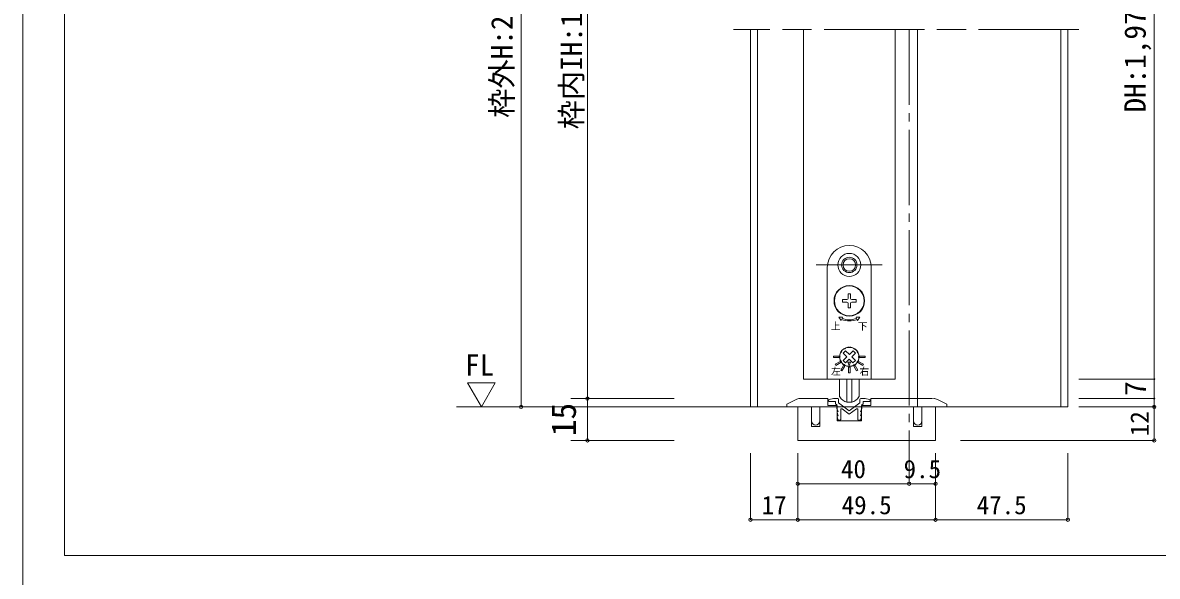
# Model space of a CAD drawing. Units: millimetres on the paper, enlarged 10 times, with parts at other scales. Extents: x -1985 to 2015, y -1370 to 1400.
# Drawn here: x -1985 to -626, y -78 to 585 of the extents above; entities that cross this region are included whole.
import ezdxf
from ezdxf.enums import TextEntityAlignment as Align

# ---------------------------------------------------------------- set-up
doc = ezdxf.new("R2010")
doc.units = ezdxf.units.MM
doc.header["$LTSCALE"] = 10
doc.header["$PDMODE"] = 32
doc.header["$PDSIZE"] = 4
for name, pattern in [('CHAIN', [18.5, 12, -1.5, 3.5, -1.5]), ('CHAIN2', [12, 9, -1, 1, -1]), ('USER1', [19.05, 12.7, -6.35])]:
    doc.linetypes.add(name, pattern=pattern)
doc.layers.add('1-1_0', color=7, linetype='Continuous', lineweight=20)
doc.layers.add('2-0', color=7, linetype='Continuous', lineweight=20)
doc.styles.add('ＭＳ ゴシック', font='')
doc.styles.get('ＭＳ ゴシック').set_extended_font_data('MS Gothic')

msp = doc.modelspace()

# ---------------------------------------------------------------- linework, layer by layer
at = {"layer": '1-1_0'}
for points in [[(2015, -1370), (2015, 1400), (-1985, 1400), (-1985, -1370)], [(395, -52.5), (-1935, -52.5), (-1935, 1350)], [(395, -52.5), (-1935, -52.5), (-1935, 1350)]]:
    msp.add_lwpolyline(points, dxfattribs=at)
at = {"layer": '2-0', "color": 4, "lineweight": 9}
for p, q in [((-1388.27, 1069.06), (-1388.27, 125.24)), ((-1308.76, 949.06), (-1308.76, 135.24)), ((-720.18, 158.57), (-630.04, 158.57)), ((-630.04, 158.57), (-630.04, 135.24)), ((-630.04, 151.91), (-630.04, 135.24)), ((-1113.52, 125.24), (-1465.38, 125.24)), ((-1328.76, 135.24), (-1204.98, 135.24)), ((-1308.76, 135.24), (-1308.76, 85.24)), ((-720.18, 135.24), (-630.04, 135.24)), ((-720.18, 125.24), (-630.04, 125.24)), ((-630.04, 135.24), (-630.04, 125.24)), ((-630.04, 135.24), (-630.04, 125.24)), ((-630.04, 125.24), (-630.04, 85.24)), ((-1328.76, 85.24), (-1204.98, 85.24)), ((-630.04, 85.24), (-861.85, 85.24)), ((-1113.52, -9.8), (-1113.52, 70.05)), ((-1113.52, -9.8), (-1113.52, 70.05)), ((-1056.85, -9.8), (-1056.85, 70.05)), ((-1056.85, 33.35), (-1056.85, 70.05)), ((-923.52, 33.35), (-923.52, 70.05)), ((-891.85, -9.8), (-891.85, 70.05)), ((-891.85, 33.35), (-891.85, 70.05)), ((-733.52, -9.8), (-733.52, 70.05)), ((-733.52, -9.8), (-733.52, 70.05)), ((-1056.85, 33.35), (-923.52, 33.35)), ((-923.52, 33.35), (-891.85, 33.35)), ((-1113.52, -9.8), (-1056.85, -9.8)), ((-1056.85, -9.8), (-891.85, -9.8)), ((-891.85, -9.8), (-733.52, -9.8))]:
    msp.add_line(p, q, dxfattribs=at)
at = {"layer": '2-0', "linetype": 'CHAIN'}
msp.add_line((-720.33, 576.91), (-1133.67, 576.91), dxfattribs=at)
at = {"layer": '2-0'}
for p, q in [((-1113.52, 125.24), (-1113.52, 576.91)), ((-1105.18, 576.91), (-1105.18, 125.24)), ((-1050.18, 158.57), (-1050.18, 576.91)), ((-940.18, 576.91), (-940.18, 158.57)), ((-913.52, 576.91), (-913.52, 125.24)), ((-741.85, 576.91), (-741.85, 125.24)), ((-733.52, 576.91), (-733.52, 125.24)), ((-1050.18, 158.57), (-940.18, 158.57)), ((-733.52, 125.24), (-1113.52, 125.24)), ((-1056.85, 125.24), (-1070.18, 125.24)), ((-1040.52, 125.24), (-1056.85, 125.24)), ((-1056.85, 85.24), (-1056.85, 125.24)), ((-1054.49, 135.24), (-1021.02, 135.24)), ((-1040.52, 125.24), (-1040.52, 101.91)), ((-1009.85, 125.24), (-1030.52, 125.24)), ((-1020.18, 132.91), (-1020.18, 133.1)), ((-1014.29, 135.21), (-1019.4, 134.08)), ((-1019.18, 131.91), (-1015.74, 131.91)), ((-1015.74, 131.91), (-1011.85, 131.91)), ((-1014.07, 135.24), (-1008.96, 135.24)), ((-1011.85, 128.99), (-1010.18, 127.74)), ((-1010.18, 123.69), (-1010.18, 127.74)), ((-1010.14, 123.46), (-1008.7, 119.61)), ((-1007.96, 134.24), (-1007.96, 130.24)), ((-1007.96, 130.24), (-995.18, 120.66)), ((-995.18, 116.49), (-1003.75, 122.91)), ((-995.18, 120.66), (-982.41, 130.24)), ((-995.18, 116.49), (-986.62, 122.91)), ((-982.41, 134.24), (-982.41, 130.24)), ((-980.23, 123.46), (-981.68, 119.57)), ((-976.29, 135.24), (-981.41, 135.24)), ((-933.52, 125.24), (-980.52, 125.24)), ((-978.52, 128.99), (-980.18, 127.74)), ((-980.18, 123.69), (-980.18, 127.74)), ((-974.63, 131.91), (-978.52, 131.91)), ((-978.52, 128.99), (-978.52, 131.91)), ((-976.08, 135.21), (-970.97, 134.08)), ((-971.18, 131.91), (-974.63, 131.91)), ((-970.18, 133.1), (-970.18, 132.91)), ((-969.34, 135.24), (-895.74, 135.24)), ((-876.52, 125.24), (-923.52, 125.24)), ((-918.18, 125.24), (-918.18, 101.91)), ((-891.85, 125.24), (-733.52, 125.24)), ((-891.85, 85.24), (-891.85, 125.24)), ((-1009.89, 118.75), (-1008.65, 114.61)), ((-1008.79, 110.08), (-1009.89, 113.75)), ((-1009.25, 119.61), (-1008.7, 119.61)), ((-1009.25, 114.61), (-1008.65, 114.61)), ((-1008.15, 109.61), (-1006.02, 109.61)), ((-1005.35, 110.27), (-1005.35, 122.11)), ((-985.02, 110.24), (-985.02, 122.11)), ((-982.18, 109.57), (-984.35, 109.57)), ((-981.08, 119.57), (-981.68, 119.57)), ((-980.44, 118.71), (-981.68, 114.57)), ((-981.08, 114.57), (-981.68, 114.57)), ((-981.54, 110.05), (-980.44, 113.71)), ((-928.52, 85.24), (-1056.85, 85.24)), ((-891.85, 85.24), (-1056.85, 85.24))]:
    msp.add_line(p, q, dxfattribs=at)
at = {"layer": '2-0', "color": 4, "linetype": 'CHAIN2', "lineweight": 9}
msp.add_line((-923.52, 576.91), (-923.52, 32.74), dxfattribs=at)
at = {"layer": '2-0', "color": 2, "linetype": 'USER1', "lineweight": 18}
msp.add_line((-1034.68, 295.24), (-955.68, 295.24), dxfattribs=at)
at = {"layer": '2-0', "lineweight": 18}
for p, q in [((-1021.52, 292.24), (-1021.52, 158.57)), ((-968.85, 158.57), (-968.85, 292.24)), ((-993.68, 260.57), (-996.68, 260.57)), ((-996.68, 255.07), (-996.68, 260.57)), ((-993.68, 255.07), (-993.68, 260.57)), ((-998.02, 250.74), (-1003.52, 250.74)), ((-996.68, 243.91), (-996.68, 249.41)), ((-993.68, 243.91), (-993.68, 249.41)), ((-986.85, 253.74), (-992.35, 253.74)), ((-986.85, 250.74), (-992.35, 250.74)), ((-986.85, 253.74), (-986.85, 250.74)), ((-993.68, 243.91), (-996.68, 243.91)), ((-995.15, 188.07), (-990.62, 192.49)), ((-1002.55, 180.85), (-998.01, 185.27)), ((-999.75, 177.99), (-1002.55, 180.85)), ((-998.01, 185.27), (-1002.44, 189.81)), ((-999.75, 177.99), (-995.22, 182.41)), ((-990.8, 177.88), (-995.22, 182.41)), ((-987.93, 180.67), (-990.8, 177.88)), ((-1021.52, 158.57), (-968.85, 158.57)), ((-1006.85, 138.13), (-1006.85, 158.57)), ((-998.1, 158.57), (-998.1, 131.06)), ((-992.27, 158.57), (-992.27, 131.06)), ((-983.52, 158.57), (-983.52, 138.13)), ((-1113.52, 125.24), (-733.52, 125.24)), ((-998.1, 131.06), (-992.27, 131.06))]:
    msp.add_line(p, q, dxfattribs=at)
at = {"layer": '2-0', "color": 4, "lineweight": 9}
msp.add_lwpolyline([(-720.18, 949.06), (-630.04, 949.06), (-630.04, 151.91)], dxfattribs=at)
at = {"layer": '2-0', "lineweight": 18}
for points in [[(-998.02, 253.74), (-1003.52, 253.74), (-1003.52, 250.74)], [(-1003.86, 231.3), (-1003.35, 232.53), (-1007.68, 232.53), (-1004.88, 228.83), (-1004.37, 230.07)], [(-986, 230.07), (-985.49, 228.83), (-982.69, 232.53), (-987.02, 232.53), (-986.51, 231.3)], [(-995.15, 188.07), (-999.57, 192.6), (-1002.44, 189.81)], [(-987.93, 180.67), (-992.36, 185.2), (-987.82, 189.63), (-990.62, 192.49)]]:
    msp.add_lwpolyline(points, dxfattribs=at)
for points in [[(-1014.18, 184.41), (-1007.52, 184.41), (-1007.52, 186.07), (-1014.18, 186.07)], [(-1011.22, 175.02), (-1005.45, 178.35), (-1006.28, 179.79), (-1012.06, 176.46)], [(-995.31, 174.91), (-993.59, 178.89), (-996.93, 178.93)], [(-978.31, 176.46), (-984.09, 179.79), (-984.92, 178.35), (-979.15, 175.02)], [(-976.18, 186.07), (-982.85, 186.07), (-982.85, 184.41), (-976.18, 184.41)], [(-1003.96, 168.37), (-1000.63, 174.14), (-1002.07, 174.97), (-1005.41, 169.2)], [(-994.35, 172.91), (-996.02, 172.91), (-996.02, 166.24), (-994.35, 166.24)], [(-984.96, 169.2), (-988.3, 174.97), (-989.74, 174.14), (-986.41, 168.37)]]:
    msp.add_lwpolyline(points, close=True, dxfattribs=at)
at = {"layer": '2-0', "color": 4, "lineweight": 9}
msp.add_lwpolyline([(-1435.67, 125.24), (-1419.17, 153.92), (-1452.36, 153.92)], close=True, dxfattribs=at)
at = {"layer": '2-0'}
for points in [[(-1070.18, 125.24), (-1070.18, 128.57), (-1058.96, 134.18)], [(-1030.52, 125.24), (-1030.52, 101.91), (-1040.52, 101.91)], [(-1021.02, 135.24), (-1021.02, 126.91), (-1009.85, 126.91), (-1009.85, 108.57), (-980.52, 108.57), (-980.52, 126.91)], [(-1011.85, 128.99), (-1011.85, 130.66), (-1011.85, 131.91)], [(-980.48, 126.91), (-969.34, 126.91), (-969.34, 135.24)], [(-908.18, 125.24), (-908.18, 101.91), (-918.18, 101.91)], [(-878.52, 125.24), (-891.85, 125.24), (-908.18, 125.24)], [(-878.52, 125.24), (-878.52, 128.57), (-889.74, 134.18)]]:
    msp.add_lwpolyline(points, dxfattribs=at)
at = {"layer": '2-0', "lineweight": 18}
for centre, radius in [((-995.18, 295.24), 13.83), ((-995.18, 295.24), 9.17), ((-995.18, 295.24), 7.5), ((-995.18, 252.24), 18.33), ((-995.18, 252.24), 17.83)]:
    msp.add_circle(centre, radius, dxfattribs=at)
for centre, radius, start, end in [((-995.18, 292.24), 26.33, 0, 180), ((-998.02, 255.07), 1.33, 270, 360), ((-998.02, 249.41), 1.33, 360, 90), ((-992.35, 255.07), 1.33, 180, 270), ((-992.35, 249.41), 1.33, 90, 180), ((-995.18, 252.24), 22.67, 247.5, 292.5), ((-995.18, 252.24), 24, 247.5, 292.5), ((-995.18, 185.24), 11.67, 98.90298, 201.09702), ((-1002.88, 187.97), 3.33, 129.87866, 160.42431), ((-995.18, 185.24), 11.17, 146.90028, 151.69834), ((-1001.27, 190.68), 3.33, 138.17431, 168.71996), ((-995.18, 185.24), 11.5, 130.42431, 138.17431), ((-1000.48, 191.46), 3.33, 99.87866, 130.42431), ((-995.18, 185.24), 11.17, 116.90028, 121.69834), ((-997.73, 193), 3.33, 108.17431, 138.71996), ((-995.18, 185.24), 11.5, 100.42431, 108.17431), ((-996.66, 193.27), 3.33, 69.87866, 100.42431), ((-996.63, 194.46), 2.33, 72.61143, 98.90298), ((-995.18, 199.07), 2.5, 252.61143, 287.38857), ((-995.18, 185.24), 11.17, 86.90028, 91.69834), ((-993.51, 193.23), 3.33, 78.17431, 108.71996), ((-993.74, 194.46), 2.33, 81.09702, 107.38857), ((-995.18, 185.24), 11.67, 338.90298, 81.09702), ((-995.18, 185.24), 11.5, 70.42431, 78.17431), ((-992.45, 192.93), 3.33, 39.87866, 70.42431), ((-995.18, 185.24), 11.17, 56.90028, 61.69834), ((-989.74, 191.32), 3.33, 48.17431, 78.71996), ((-995.18, 185.24), 11.5, 40.42431, 48.17431), ((-988.97, 190.53), 3.33, 9.87866, 40.42431), ((-995.18, 185.24), 11.17, 26.90028, 31.69834), ((-987.42, 187.79), 3.33, 18.17431, 48.71996), ((-1003.22, 183.76), 3.33, 159.87866, 190.42431), ((-1003.18, 186.91), 3.33, 168.17431, 198.71996), ((-995.18, 185.24), 11.5, 190.42431, 198.17431), ((-995.18, 185.24), 11.5, 160.42431, 168.17431), ((-995.18, 185.24), 11.17, 176.90028, 181.69834), ((-1002.94, 182.69), 3.33, 198.17431, 228.71996), ((-1003.89, 181.88), 2.33, 201.09702, 227.38857), ((-1007.16, 178.32), 2.5, 12.61143, 47.38857), ((-995.18, 185.24), 11.17, 206.90028, 211.69834), ((-1002.45, 179.38), 2.33, 192.61143, 218.90298), ((-1001.4, 179.94), 3.33, 189.87866, 220.42431), ((-995.18, 185.24), 11.67, 218.90298, 321.09702), ((-995.18, 185.24), 11.5, 220.42431, 228.17431), ((-1000.63, 179.15), 3.33, 228.17431, 258.71996), ((-995.18, 185.24), 11.5, 310.42431, 318.17431), ((-989.1, 179.79), 3.33, 318.17431, 348.71996), ((-987.92, 179.38), 2.33, 321.09702, 347.38857), ((-995.18, 185.24), 11.17, 326.90028, 331.69834), ((-983.2, 178.32), 2.5, 132.61143, 167.38857), ((-987.49, 182.5), 3.33, 309.87866, 340.42431), ((-986.48, 181.88), 2.33, 312.61143, 338.90298), ((-995.18, 185.24), 11.5, 340.42431, 348.17431), ((-995.18, 185.24), 11.5, 10.42431, 18.17431), ((-995.18, 185.24), 11.17, 356.90028, 1.69834), ((-987.19, 183.56), 3.33, 348.17431, 18.71996), ((-987.15, 186.72), 3.33, 339.87866, 10.42431), ((-995.18, 185.24), 11.17, 236.90028, 241.69834), ((-997.92, 177.54), 3.33, 219.87866, 250.42431), ((-995.18, 185.24), 11.5, 250.42431, 258.17431), ((-996.86, 177.25), 3.33, 258.17431, 288.71996), ((-995.18, 185.24), 11.17, 266.90028, 271.69834), ((-993.71, 177.21), 3.33, 249.87866, 280.42431), ((-995.18, 185.24), 11.5, 280.42431, 288.17431), ((-992.64, 177.48), 3.33, 288.17431, 318.71996), ((-995.18, 185.24), 11.17, 296.90028, 301.69834), ((-989.89, 179.02), 3.33, 279.87866, 310.42431), ((-1005.18, 138.13), 1.67, 180, 210.56067), ((-995.14, 144.06), 13.33, 210.56067, 257.16143), ((-995.23, 144.06), 13.33, 282.83857, 329.43933), ((-985.18, 138.13), 1.67, 329.43933, 360)]:
    msp.add_arc(centre, radius, start, end, dxfattribs=at)
at = {"layer": '2-0', "color": 4, "lineweight": 9}
for centre, start, end in [((-630.04, 158.57), 90, 270), ((-630.04, 158.57), 90, 270), ((-630.04, 158.57), 90, 270), ((-630.04, 158.57), 90, 270), ((-630.04, 158.57), 270, 90), ((-630.04, 158.57), 270, 90), ((-630.04, 158.57), 270, 90), ((-630.04, 158.57), 270, 90), ((-630.04, 135.24), 90, 270), ((-630.04, 135.24), 90, 270), ((-630.04, 135.24), 90, 270), ((-630.04, 135.24), 90, 270), ((-630.04, 125.24), 90, 270), ((-630.04, 125.24), 90, 270), ((-630.04, 125.24), 90, 270), ((-630.04, 125.24), 90, 270), ((-630.04, 125.24), 90, 270), ((-630.04, 125.24), 90, 270), ((-630.04, 135.24), 270, 90), ((-630.04, 135.24), 270, 90), ((-630.04, 135.24), 270, 90), ((-630.04, 135.24), 270, 90), ((-630.04, 125.24), 270, 90), ((-630.04, 125.24), 270, 90), ((-630.04, 125.24), 270, 90), ((-630.04, 125.24), 270, 90), ((-630.04, 125.24), 270, 90), ((-630.04, 125.24), 270, 90)]:
    msp.add_arc(centre, 0.521, start, end, dxfattribs=at)
at = {"layer": '2-0'}
for centre, radius, start, end in [((-1054.49, 125.24), 10, 90, 116.56505), ((-1019.18, 133.1), 1, 102.52881, 180), ((-1019.18, 132.91), 1, 180, 270), ((-1014.07, 134.24), 1, 90, 102.52881), ((-1014.07, 134.24), 1, 90, 102.52881), ((-1014.07, 134.24), 1, 90, 102.52881), ((-1014.07, 134.24), 1, 90, 102.52881), ((-1009.52, 123.69), 0.667, 180, 200.55605), ((-1009.52, 123.69), 0.667, 180, 200.55605), ((-1009.52, 123.69), 0.667, 180, 200.55605), ((-1009.52, 123.69), 0.667, 180, 200.55605), ((-1008.96, 134.24), 1, 0, 90), ((-1004.35, 122.11), 1, 53.1301, 180), ((-986.02, 122.11), 1, 0, 126.8699), ((-981.41, 134.24), 1, 90, 180), ((-980.85, 123.69), 0.667, 339.44395, 0), ((-980.85, 123.69), 0.667, 339.44395, 0), ((-980.85, 123.69), 0.667, 339.44395, 0), ((-976.29, 134.24), 1, 77.47119, 90), ((-971.18, 132.91), 1, 270, 0), ((-971.18, 133.1), 1, 0, 77.47119), ((-894.21, 125.24), 10, 63.43495, 90), ((-1009.25, 118.94), 0.667, 90, 196.69924), ((-1009.25, 113.94), 0.667, 90, 196.69924), ((-1008.15, 110.27), 0.667, 196.69924, 270), ((-1006.02, 110.27), 0.667, 270, 0), ((-984.35, 110.24), 0.667, 180, 270), ((-982.18, 110.24), 0.667, 270, 343.30076), ((-981.08, 118.91), 0.667, 343.30076, 90), ((-981.08, 113.91), 0.667, 343.30076, 90), ((-1035.52, 108.57), 5, 180, 0), ((-913.18, 108.57), 5, 180, 0)]:
    msp.add_arc(centre, radius, start, end, dxfattribs=at)
at = {"layer": '2-0', "color": 4}
for p in [(-1308.76, 135.24), (-1388.27, 125.24), (-630.04, 125.24), (-1308.76, 85.24), (-630.04, 85.24), (-1056.85, 33.35), (-923.52, 33.35), (-891.85, 33.35), (-1113.52, -9.8), (-1056.85, -9.8), (-891.85, -9.8), (-733.52, -9.8)]:
    msp.add_point(p, dxfattribs=at)

# ---------------------------------------------------------------- texts
at = {"layer": '2-0', "style": 'ＭＳ ゴシック'}
for s, height, p in [('枠外H:2,024', 25.66, (-1390.78, 471.37)), ('枠内IH:1,985', 25.66, (-1307.38, 457.57)), ('DH:1,970', 25.66, (-632.55, 477.7)), ('7', 25.66, (-632.19, 138.56)), ('15', 29.33, (-1313.76, 90.24)), ('12', 21.99, (-630.04, 90.24))]:
    msp.add_text(s, height=height, rotation=90, dxfattribs=at).set_placement(p, align=Align.BOTTOM_LEFT)
for s, height, p in [('上', 8.55, (-1017.26, 215.18)), ('下', 8.55, (-984.94, 214.92)), ('FL', 25.66, (-1455.32, 155.03)), ('左', 8.55, (-1016.95, 161)), ('右', 8.55, (-982.97, 160.92)), ('40', 21.99, (-1005.18, 33.35)), ('9.5', 21.99, (-930.18, 33.35)), ('17', 21.99, (-1100.18, -9.8)), ('49.5', 21.99, (-1004.35, -9.8)), ('47.5', 21.99, (-842.68, -9.8))]:
    msp.add_text(s, height=height, dxfattribs=at).set_placement(p, align=Align.BOTTOM_LEFT)

doc.saveas('drawing.dxf')
